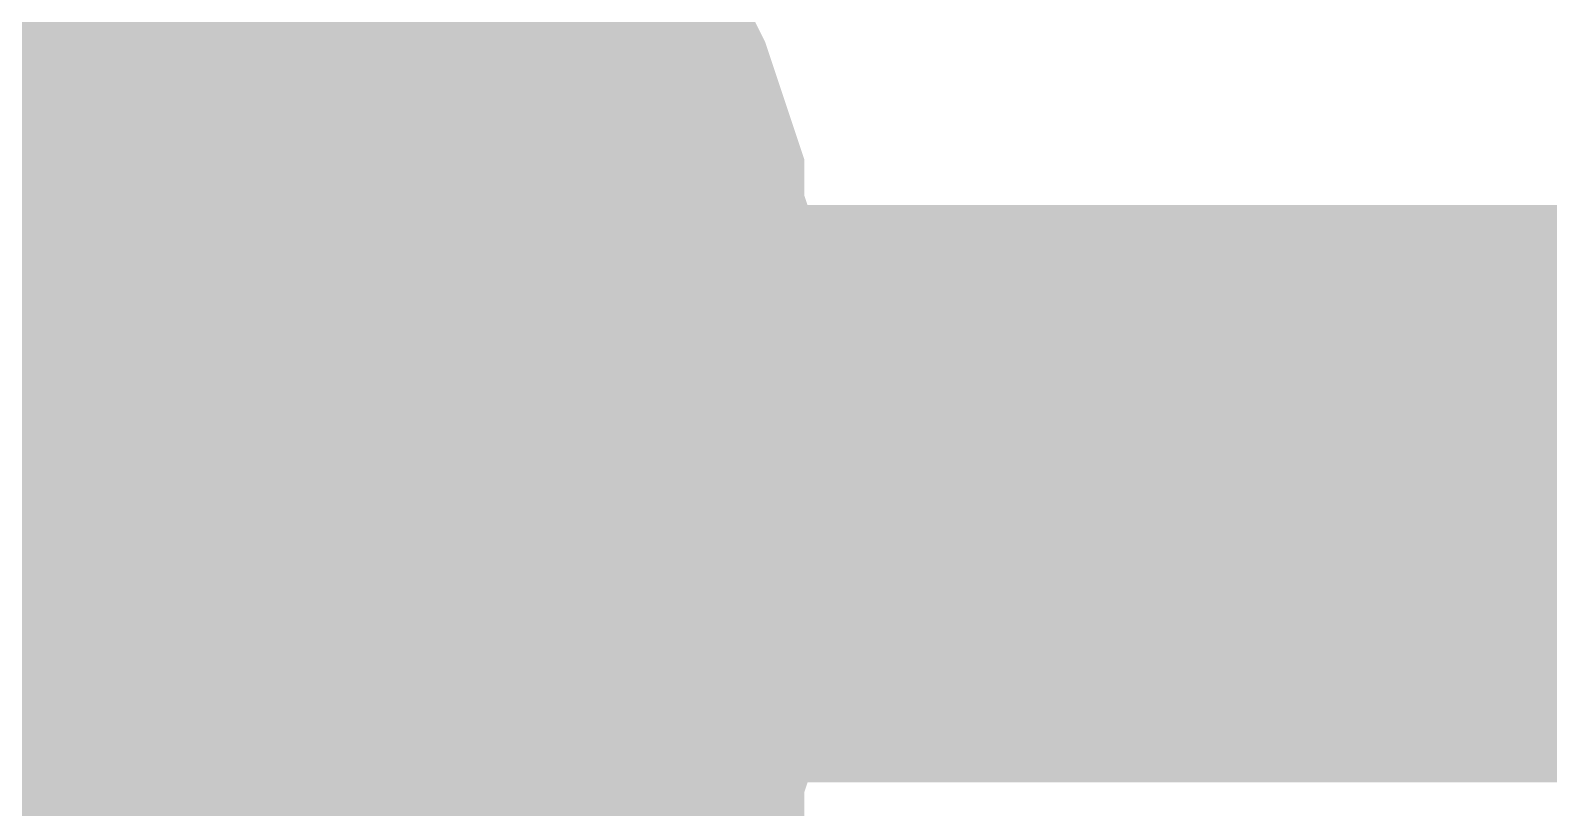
# Model space of a CAD drawing. Header units: inches. Extents: x 0 to 15, y 0 to 9.5.
# Drawn here: x 3.71073 to 3.74174, y 7.49349 to 7.50937 of the extents above; entities that cross this region are included whole.
import ezdxf

# ---------------------------------------------------------------- set-up
doc = ezdxf.new("R2010")
doc.units = ezdxf.units.IN
doc.header["$MEASUREMENT"] = 0
doc.layers.add('Sheet', color=255, linetype='Continuous')

msp = doc.modelspace()

# ---------------------------------------------------------------- linework, layer by layer
at = {"layer": 'Sheet'}
for points in [[(3.714027, 7.515325, 0.0118, 0.0118, 0), (3.714761, 7.514591, 0.0118, 0.0118, 0), (3.715495, 7.513857, 0.0118, 0.0118, 0), (3.716229, 7.513122, 0.0118, 0.0118, 0), (3.716964, 7.512388, 0.0118, 0.0118, 0), (3.717331, 7.511654, 0.0118, 0.0118, 0), (3.718065, 7.510919, 0.0118, 0.0118, 0), (3.718432, 7.510185, 0.0118, 0.0118, 0), (3.719166, 7.50945, 0.0118, 0.0118, 0), (3.719533, 7.508349, 0.0118, 0.0118, 0), (3.7199, 7.507614, 0.0118, 0.0118, 0), (3.720267, 7.50688, 0.0118, 0.0118, 0), (3.720634, 7.505778, 0.0118, 0.0118, 0), (3.720634, 7.505044, 0.0118, 0.0118, 0), (3.721001, 7.503942, 0.0118, 0.0118, 0), (3.721001, 7.502841, 0.0118, 0.0118, 0), (3.721368, 7.502107, 0.0118, 0.0118, 0), (3.721368, 7.501005, 0.0118, 0.0118, 0), (3.721368, 7.499903, 0.0118, 0.0118, 0)], [(3.714027, 7.515325, 0.0118, 0.0118, 0), (3.714761, 7.514591, 0.0118, 0.0118, 0), (3.715495, 7.513857, 0.0118, 0.0118, 0), (3.716229, 7.513122, 0.0118, 0.0118, 0), (3.716964, 7.512388, 0.0118, 0.0118, 0), (3.717331, 7.511654, 0.0118, 0.0118, 0), (3.718065, 7.510919, 0.0118, 0.0118, 0), (3.718432, 7.510185, 0.0118, 0.0118, 0), (3.719166, 7.50945, 0.0118, 0.0118, 0), (3.719533, 7.508349, 0.0118, 0.0118, 0), (3.7199, 7.507614, 0.0118, 0.0118, 0), (3.720267, 7.50688, 0.0118, 0.0118, 0), (3.720634, 7.505778, 0.0118, 0.0118, 0), (3.720634, 7.505044, 0.0118, 0.0118, 0), (3.721001, 7.503942, 0.0118, 0.0118, 0), (3.721001, 7.502841, 0.0118, 0.0118, 0), (3.721368, 7.502107, 0.0118, 0.0118, 0), (3.721368, 7.501005, 0.0118, 0.0118, 0), (3.721368, 7.499903, 0.0118, 0.0118, 0)], [(3.714027, 7.515325, 0.0118, 0.0118, 0), (3.714761, 7.514591, 0.0118, 0.0118, 0), (3.715495, 7.513857, 0.0118, 0.0118, 0), (3.716229, 7.513122, 0.0118, 0.0118, 0), (3.716964, 7.512388, 0.0118, 0.0118, 0), (3.717331, 7.511654, 0.0118, 0.0118, 0), (3.718065, 7.510919, 0.0118, 0.0118, 0), (3.718432, 7.510185, 0.0118, 0.0118, 0), (3.719166, 7.50945, 0.0118, 0.0118, 0), (3.719533, 7.508349, 0.0118, 0.0118, 0), (3.7199, 7.507614, 0.0118, 0.0118, 0), (3.720267, 7.50688, 0.0118, 0.0118, 0), (3.720634, 7.505778, 0.0118, 0.0118, 0), (3.720634, 7.505044, 0.0118, 0.0118, 0), (3.721001, 7.503942, 0.0118, 0.0118, 0), (3.721001, 7.502841, 0.0118, 0.0118, 0), (3.721368, 7.502107, 0.0118, 0.0118, 0), (3.721368, 7.501005, 0.0118, 0.0118, 0), (3.721368, 7.499903, 0.0118, 0.0118, 0)], [(3.714027, 7.515325, 0.0118, 0.0118, 0), (3.714761, 7.514591, 0.0118, 0.0118, 0), (3.715495, 7.513857, 0.0118, 0.0118, 0), (3.716229, 7.513122, 0.0118, 0.0118, 0), (3.716964, 7.512388, 0.0118, 0.0118, 0), (3.717331, 7.511654, 0.0118, 0.0118, 0), (3.718065, 7.510919, 0.0118, 0.0118, 0), (3.718432, 7.510185, 0.0118, 0.0118, 0), (3.719166, 7.50945, 0.0118, 0.0118, 0), (3.719533, 7.508349, 0.0118, 0.0118, 0), (3.7199, 7.507614, 0.0118, 0.0118, 0), (3.720267, 7.50688, 0.0118, 0.0118, 0), (3.720634, 7.505778, 0.0118, 0.0118, 0), (3.720634, 7.505044, 0.0118, 0.0118, 0), (3.721001, 7.503942, 0.0118, 0.0118, 0), (3.721001, 7.502841, 0.0118, 0.0118, 0), (3.721368, 7.502107, 0.0118, 0.0118, 0), (3.721368, 7.501005, 0.0118, 0.0118, 0), (3.721368, 7.499903, 0.0118, 0.0118, 0)], [(3.714027, 7.515325, 0.0118, 0.0118, 0), (3.714761, 7.514591, 0.0118, 0.0118, 0), (3.715495, 7.513857, 0.0118, 0.0118, 0), (3.716229, 7.513122, 0.0118, 0.0118, 0), (3.716964, 7.512388, 0.0118, 0.0118, 0), (3.717331, 7.511654, 0.0118, 0.0118, 0), (3.718065, 7.510919, 0.0118, 0.0118, 0), (3.718432, 7.510185, 0.0118, 0.0118, 0), (3.719166, 7.50945, 0.0118, 0.0118, 0), (3.719533, 7.508349, 0.0118, 0.0118, 0), (3.7199, 7.507614, 0.0118, 0.0118, 0), (3.720267, 7.50688, 0.0118, 0.0118, 0), (3.720634, 7.505778, 0.0118, 0.0118, 0), (3.720634, 7.505044, 0.0118, 0.0118, 0), (3.721001, 7.503942, 0.0118, 0.0118, 0), (3.721001, 7.502841, 0.0118, 0.0118, 0), (3.721368, 7.502107, 0.0118, 0.0118, 0), (3.721368, 7.501005, 0.0118, 0.0118, 0), (3.721368, 7.499903, 0.0118, 0.0118, 0)], [(3.714027, 7.515325, 0.0118, 0.0118, 0), (3.714761, 7.514591, 0.0118, 0.0118, 0), (3.715495, 7.513857, 0.0118, 0.0118, 0), (3.716229, 7.513122, 0.0118, 0.0118, 0), (3.716964, 7.512388, 0.0118, 0.0118, 0), (3.717331, 7.511654, 0.0118, 0.0118, 0), (3.718065, 7.510919, 0.0118, 0.0118, 0), (3.718432, 7.510185, 0.0118, 0.0118, 0), (3.719166, 7.50945, 0.0118, 0.0118, 0), (3.719533, 7.508349, 0.0118, 0.0118, 0), (3.7199, 7.507614, 0.0118, 0.0118, 0), (3.720267, 7.50688, 0.0118, 0.0118, 0), (3.720634, 7.505778, 0.0118, 0.0118, 0), (3.720634, 7.505044, 0.0118, 0.0118, 0), (3.721001, 7.503942, 0.0118, 0.0118, 0), (3.721001, 7.502841, 0.0118, 0.0118, 0), (3.721368, 7.502107, 0.0118, 0.0118, 0), (3.721368, 7.501005, 0.0118, 0.0118, 0), (3.721368, 7.499903, 0.0118, 0.0118, 0)], [(3.714027, 7.515325, 0.0118, 0.0118, 0), (3.714761, 7.514591, 0.0118, 0.0118, 0), (3.715495, 7.513857, 0.0118, 0.0118, 0), (3.716229, 7.513122, 0.0118, 0.0118, 0), (3.716964, 7.512388, 0.0118, 0.0118, 0), (3.717331, 7.511654, 0.0118, 0.0118, 0), (3.718065, 7.510919, 0.0118, 0.0118, 0), (3.718432, 7.510185, 0.0118, 0.0118, 0), (3.719166, 7.50945, 0.0118, 0.0118, 0), (3.719533, 7.508349, 0.0118, 0.0118, 0), (3.7199, 7.507614, 0.0118, 0.0118, 0), (3.720267, 7.50688, 0.0118, 0.0118, 0), (3.720634, 7.505778, 0.0118, 0.0118, 0), (3.720634, 7.505044, 0.0118, 0.0118, 0), (3.721001, 7.503942, 0.0118, 0.0118, 0), (3.721001, 7.502841, 0.0118, 0.0118, 0), (3.721368, 7.502107, 0.0118, 0.0118, 0), (3.721368, 7.501005, 0.0118, 0.0118, 0), (3.721368, 7.499903, 0.0118, 0.0118, 0)], [(3.714027, 7.515325, 0.0118, 0.0118, 0), (3.714761, 7.514591, 0.0118, 0.0118, 0), (3.715495, 7.513857, 0.0118, 0.0118, 0), (3.716229, 7.513122, 0.0118, 0.0118, 0), (3.716964, 7.512388, 0.0118, 0.0118, 0), (3.717331, 7.511654, 0.0118, 0.0118, 0), (3.718065, 7.510919, 0.0118, 0.0118, 0), (3.718432, 7.510185, 0.0118, 0.0118, 0), (3.719166, 7.50945, 0.0118, 0.0118, 0), (3.719533, 7.508349, 0.0118, 0.0118, 0), (3.7199, 7.507614, 0.0118, 0.0118, 0), (3.720267, 7.50688, 0.0118, 0.0118, 0), (3.720634, 7.505778, 0.0118, 0.0118, 0), (3.720634, 7.505044, 0.0118, 0.0118, 0), (3.721001, 7.503942, 0.0118, 0.0118, 0), (3.721001, 7.502841, 0.0118, 0.0118, 0), (3.721368, 7.502107, 0.0118, 0.0118, 0), (3.721368, 7.501005, 0.0118, 0.0118, 0), (3.721368, 7.499903, 0.0118, 0.0118, 0)], [(3.717331, 7.511654, 0.0039, 0.0039, 0), (3.718065, 7.510919, 0.0039, 0.0039, 0), (3.718432, 7.510185, 0.0039, 0.0039, 0), (3.719166, 7.50945, 0.0039, 0.0039, 0), (3.719533, 7.508349, 0.0039, 0.0039, 0), (3.7199, 7.507614, 0.0039, 0.0039, 0), (3.720267, 7.50688, 0.0039, 0.0039, 0), (3.720634, 7.505778, 0.0039, 0.0039, 0), (3.720634, 7.505044, 0.0039, 0.0039, 0), (3.721001, 7.503942, 0.0039, 0.0039, 0), (3.721001, 7.502841, 0.0039, 0.0039, 0), (3.721368, 7.502107, 0.0039, 0.0039, 0), (3.721368, 7.501005, 0.0039, 0.0039, 0), (3.721368, 7.499903, 0.0039, 0.0039, 0)], [(3.717331, 7.511654, 0.0039, 0.0039, 0), (3.718065, 7.510919, 0.0039, 0.0039, 0), (3.718432, 7.510185, 0.0039, 0.0039, 0), (3.719166, 7.50945, 0.0039, 0.0039, 0), (3.719533, 7.508349, 0.0039, 0.0039, 0), (3.7199, 7.507614, 0.0039, 0.0039, 0), (3.720267, 7.50688, 0.0039, 0.0039, 0), (3.720634, 7.505778, 0.0039, 0.0039, 0), (3.720634, 7.505044, 0.0039, 0.0039, 0), (3.721001, 7.503942, 0.0039, 0.0039, 0), (3.721001, 7.502841, 0.0039, 0.0039, 0), (3.721368, 7.502107, 0.0039, 0.0039, 0), (3.721368, 7.501005, 0.0039, 0.0039, 0), (3.721368, 7.499903, 0.0039, 0.0039, 0)], [(3.717331, 7.511654, 0.0039, 0.0039, 0), (3.718065, 7.510919, 0.0039, 0.0039, 0), (3.718432, 7.510185, 0.0039, 0.0039, 0), (3.719166, 7.50945, 0.0039, 0.0039, 0), (3.719533, 7.508349, 0.0039, 0.0039, 0), (3.7199, 7.507614, 0.0039, 0.0039, 0), (3.720267, 7.50688, 0.0039, 0.0039, 0), (3.720634, 7.505778, 0.0039, 0.0039, 0), (3.720634, 7.505044, 0.0039, 0.0039, 0), (3.721001, 7.503942, 0.0039, 0.0039, 0), (3.721001, 7.502841, 0.0039, 0.0039, 0), (3.721368, 7.502107, 0.0039, 0.0039, 0), (3.721368, 7.501005, 0.0039, 0.0039, 0), (3.721368, 7.499903, 0.0039, 0.0039, 0)], [(3.717331, 7.511654, 0.0039, 0.0039, 0), (3.718065, 7.510919, 0.0039, 0.0039, 0), (3.718432, 7.510185, 0.0039, 0.0039, 0), (3.719166, 7.50945, 0.0039, 0.0039, 0), (3.719533, 7.508349, 0.0039, 0.0039, 0), (3.7199, 7.507614, 0.0039, 0.0039, 0), (3.720267, 7.50688, 0.0039, 0.0039, 0), (3.720634, 7.505778, 0.0039, 0.0039, 0), (3.720634, 7.505044, 0.0039, 0.0039, 0), (3.721001, 7.503942, 0.0039, 0.0039, 0), (3.721001, 7.502841, 0.0039, 0.0039, 0), (3.721368, 7.502107, 0.0039, 0.0039, 0), (3.721368, 7.501005, 0.0039, 0.0039, 0), (3.721368, 7.499903, 0.0039, 0.0039, 0)], [(3.717331, 7.511654, 0.0039, 0.0039, 0), (3.718065, 7.510919, 0.0039, 0.0039, 0), (3.718432, 7.510185, 0.0039, 0.0039, 0), (3.719166, 7.50945, 0.0039, 0.0039, 0), (3.719533, 7.508349, 0.0039, 0.0039, 0), (3.7199, 7.507614, 0.0039, 0.0039, 0), (3.720267, 7.50688, 0.0039, 0.0039, 0), (3.720634, 7.505778, 0.0039, 0.0039, 0), (3.720634, 7.505044, 0.0039, 0.0039, 0), (3.721001, 7.503942, 0.0039, 0.0039, 0), (3.721001, 7.502841, 0.0039, 0.0039, 0), (3.721368, 7.502107, 0.0039, 0.0039, 0), (3.721368, 7.501005, 0.0039, 0.0039, 0), (3.721368, 7.499903, 0.0039, 0.0039, 0)], [(3.717331, 7.511654, 0.0039, 0.0039, 0), (3.718065, 7.510919, 0.0039, 0.0039, 0), (3.718432, 7.510185, 0.0039, 0.0039, 0), (3.719166, 7.50945, 0.0039, 0.0039, 0), (3.719533, 7.508349, 0.0039, 0.0039, 0), (3.7199, 7.507614, 0.0039, 0.0039, 0), (3.720267, 7.50688, 0.0039, 0.0039, 0), (3.720634, 7.505778, 0.0039, 0.0039, 0), (3.720634, 7.505044, 0.0039, 0.0039, 0), (3.721001, 7.503942, 0.0039, 0.0039, 0), (3.721001, 7.502841, 0.0039, 0.0039, 0), (3.721368, 7.502107, 0.0039, 0.0039, 0), (3.721368, 7.501005, 0.0039, 0.0039, 0), (3.721368, 7.499903, 0.0039, 0.0039, 0)], [(3.717331, 7.511654, 0.0039, 0.0039, 0), (3.718065, 7.510919, 0.0039, 0.0039, 0), (3.718432, 7.510185, 0.0039, 0.0039, 0), (3.719166, 7.50945, 0.0039, 0.0039, 0), (3.719533, 7.508349, 0.0039, 0.0039, 0), (3.7199, 7.507614, 0.0039, 0.0039, 0), (3.720267, 7.50688, 0.0039, 0.0039, 0), (3.720634, 7.505778, 0.0039, 0.0039, 0), (3.720634, 7.505044, 0.0039, 0.0039, 0), (3.721001, 7.503942, 0.0039, 0.0039, 0), (3.721001, 7.502841, 0.0039, 0.0039, 0), (3.721368, 7.502107, 0.0039, 0.0039, 0), (3.721368, 7.501005, 0.0039, 0.0039, 0), (3.721368, 7.499903, 0.0039, 0.0039, 0)], [(3.717331, 7.511654, 0.0039, 0.0039, 0), (3.718065, 7.510919, 0.0039, 0.0039, 0), (3.718432, 7.510185, 0.0039, 0.0039, 0), (3.719166, 7.50945, 0.0039, 0.0039, 0), (3.719533, 7.508349, 0.0039, 0.0039, 0), (3.7199, 7.507614, 0.0039, 0.0039, 0), (3.720267, 7.50688, 0.0039, 0.0039, 0), (3.720634, 7.505778, 0.0039, 0.0039, 0), (3.720634, 7.505044, 0.0039, 0.0039, 0), (3.721001, 7.503942, 0.0039, 0.0039, 0), (3.721001, 7.502841, 0.0039, 0.0039, 0), (3.721368, 7.502107, 0.0039, 0.0039, 0), (3.721368, 7.501005, 0.0039, 0.0039, 0), (3.721368, 7.499903, 0.0039, 0.0039, 0)], [(3.80139, 7.499903, 0.0118, 0.0118, 0), (3.701547, 7.499903, 0.0118, 0.0118, 0)], [(3.80139, 7.499903, 0.0118, 0.0118, 0), (3.701547, 7.499903, 0.0118, 0.0118, 0)], [(3.721368, 7.499903, 0.0118, 0.0118, 0), (3.721368, 7.498802, 0.0118, 0.0118, 0), (3.721368, 7.4977, 0.0118, 0.0118, 0), (3.721001, 7.496966, 0.0118, 0.0118, 0), (3.721001, 7.495864, 0.0118, 0.0118, 0), (3.720634, 7.494763, 0.0118, 0.0118, 0), (3.720634, 7.494028, 0.0118, 0.0118, 0), (3.720267, 7.492927, 0.0118, 0.0118, 0), (3.7199, 7.492192, 0.0118, 0.0118, 0), (3.719533, 7.491091, 0.0118, 0.0118, 0), (3.719166, 7.490356, 0.0118, 0.0118, 0), (3.718432, 7.489622, 0.0118, 0.0118, 0), (3.718065, 7.48852, 0.0118, 0.0118, 0), (3.717331, 7.487786, 0.0118, 0.0118, 0), (3.716964, 7.487052, 0.0118, 0.0118, 0)], [(3.721368, 7.499903, 0.0118, 0.0118, 0), (3.721368, 7.498802, 0.0118, 0.0118, 0), (3.721368, 7.4977, 0.0118, 0.0118, 0), (3.721001, 7.496966, 0.0118, 0.0118, 0), (3.721001, 7.495864, 0.0118, 0.0118, 0), (3.720634, 7.494763, 0.0118, 0.0118, 0), (3.720634, 7.494028, 0.0118, 0.0118, 0), (3.720267, 7.492927, 0.0118, 0.0118, 0), (3.7199, 7.492192, 0.0118, 0.0118, 0), (3.719533, 7.491091, 0.0118, 0.0118, 0), (3.719166, 7.490356, 0.0118, 0.0118, 0), (3.718432, 7.489622, 0.0118, 0.0118, 0), (3.718065, 7.48852, 0.0118, 0.0118, 0), (3.717331, 7.487786, 0.0118, 0.0118, 0), (3.716964, 7.487052, 0.0118, 0.0118, 0)], [(3.721368, 7.499903, 0.0118, 0.0118, 0), (3.721368, 7.498802, 0.0118, 0.0118, 0), (3.721368, 7.4977, 0.0118, 0.0118, 0), (3.721001, 7.496966, 0.0118, 0.0118, 0), (3.721001, 7.495864, 0.0118, 0.0118, 0), (3.720634, 7.494763, 0.0118, 0.0118, 0), (3.720634, 7.494028, 0.0118, 0.0118, 0), (3.720267, 7.492927, 0.0118, 0.0118, 0), (3.7199, 7.492192, 0.0118, 0.0118, 0), (3.719533, 7.491091, 0.0118, 0.0118, 0), (3.719166, 7.490356, 0.0118, 0.0118, 0), (3.718432, 7.489622, 0.0118, 0.0118, 0), (3.718065, 7.48852, 0.0118, 0.0118, 0), (3.717331, 7.487786, 0.0118, 0.0118, 0), (3.716964, 7.487052, 0.0118, 0.0118, 0)], [(3.721368, 7.499903, 0.0118, 0.0118, 0), (3.721368, 7.498802, 0.0118, 0.0118, 0), (3.721368, 7.4977, 0.0118, 0.0118, 0), (3.721001, 7.496966, 0.0118, 0.0118, 0), (3.721001, 7.495864, 0.0118, 0.0118, 0), (3.720634, 7.494763, 0.0118, 0.0118, 0), (3.720634, 7.494028, 0.0118, 0.0118, 0), (3.720267, 7.492927, 0.0118, 0.0118, 0), (3.7199, 7.492192, 0.0118, 0.0118, 0), (3.719533, 7.491091, 0.0118, 0.0118, 0), (3.719166, 7.490356, 0.0118, 0.0118, 0), (3.718432, 7.489622, 0.0118, 0.0118, 0), (3.718065, 7.48852, 0.0118, 0.0118, 0), (3.717331, 7.487786, 0.0118, 0.0118, 0), (3.716964, 7.487052, 0.0118, 0.0118, 0)], [(3.721368, 7.499903, 0.0118, 0.0118, 0), (3.721368, 7.498802, 0.0118, 0.0118, 0), (3.721368, 7.4977, 0.0118, 0.0118, 0), (3.721001, 7.496966, 0.0118, 0.0118, 0), (3.721001, 7.495864, 0.0118, 0.0118, 0), (3.720634, 7.494763, 0.0118, 0.0118, 0), (3.720634, 7.494028, 0.0118, 0.0118, 0), (3.720267, 7.492927, 0.0118, 0.0118, 0), (3.7199, 7.492192, 0.0118, 0.0118, 0), (3.719533, 7.491091, 0.0118, 0.0118, 0), (3.719166, 7.490356, 0.0118, 0.0118, 0), (3.718432, 7.489622, 0.0118, 0.0118, 0), (3.718065, 7.48852, 0.0118, 0.0118, 0), (3.717331, 7.487786, 0.0118, 0.0118, 0), (3.716964, 7.487052, 0.0118, 0.0118, 0)], [(3.721368, 7.499903, 0.0118, 0.0118, 0), (3.721368, 7.498802, 0.0118, 0.0118, 0), (3.721368, 7.4977, 0.0118, 0.0118, 0), (3.721001, 7.496966, 0.0118, 0.0118, 0), (3.721001, 7.495864, 0.0118, 0.0118, 0), (3.720634, 7.494763, 0.0118, 0.0118, 0), (3.720634, 7.494028, 0.0118, 0.0118, 0), (3.720267, 7.492927, 0.0118, 0.0118, 0), (3.7199, 7.492192, 0.0118, 0.0118, 0), (3.719533, 7.491091, 0.0118, 0.0118, 0), (3.719166, 7.490356, 0.0118, 0.0118, 0), (3.718432, 7.489622, 0.0118, 0.0118, 0), (3.718065, 7.48852, 0.0118, 0.0118, 0), (3.717331, 7.487786, 0.0118, 0.0118, 0), (3.716964, 7.487052, 0.0118, 0.0118, 0)], [(3.721368, 7.499903, 0.0118, 0.0118, 0), (3.721368, 7.498802, 0.0118, 0.0118, 0), (3.721368, 7.4977, 0.0118, 0.0118, 0), (3.721001, 7.496966, 0.0118, 0.0118, 0), (3.721001, 7.495864, 0.0118, 0.0118, 0), (3.720634, 7.494763, 0.0118, 0.0118, 0), (3.720634, 7.494028, 0.0118, 0.0118, 0), (3.720267, 7.492927, 0.0118, 0.0118, 0), (3.7199, 7.492192, 0.0118, 0.0118, 0), (3.719533, 7.491091, 0.0118, 0.0118, 0), (3.719166, 7.490356, 0.0118, 0.0118, 0), (3.718432, 7.489622, 0.0118, 0.0118, 0), (3.718065, 7.48852, 0.0118, 0.0118, 0), (3.717331, 7.487786, 0.0118, 0.0118, 0), (3.716964, 7.487052, 0.0118, 0.0118, 0)], [(3.721368, 7.499903, 0.0118, 0.0118, 0), (3.721368, 7.498802, 0.0118, 0.0118, 0), (3.721368, 7.4977, 0.0118, 0.0118, 0), (3.721001, 7.496966, 0.0118, 0.0118, 0), (3.721001, 7.495864, 0.0118, 0.0118, 0), (3.720634, 7.494763, 0.0118, 0.0118, 0), (3.720634, 7.494028, 0.0118, 0.0118, 0), (3.720267, 7.492927, 0.0118, 0.0118, 0), (3.7199, 7.492192, 0.0118, 0.0118, 0), (3.719533, 7.491091, 0.0118, 0.0118, 0), (3.719166, 7.490356, 0.0118, 0.0118, 0), (3.718432, 7.489622, 0.0118, 0.0118, 0), (3.718065, 7.48852, 0.0118, 0.0118, 0), (3.717331, 7.487786, 0.0118, 0.0118, 0), (3.716964, 7.487052, 0.0118, 0.0118, 0)], [(3.721368, 7.499903, 0.0118, 0.0118, 0), (3.721368, 7.499903, 0.0118, 0.0118, 0), (3.721368, 7.499903, 0.0118, 0.0118, 0), (3.721368, 7.499903, 0.0118, 0.0118, 0), (3.721368, 7.499903, 0.0118, 0.0118, 0), (3.721368, 7.499903, 0.0118, 0.0118, 0), (3.721368, 7.499903, 0.0118, 0.0118, 0), (3.721368, 7.499903, 0.0118, 0.0118, 0), (3.721368, 7.499903, 0.0118, 0.0118, 0), (3.721368, 7.499903, 0.0118, 0.0118, 0), (3.721368, 7.499903, 0.0118, 0.0118, 0), (3.721368, 7.499903, 0.0118, 0.0118, 0), (3.721368, 7.499903, 0.0118, 0.0118, 0), (3.721368, 7.499903, 0.0118, 0.0118, 0), (3.721368, 7.499903, 0.0118, 0.0118, 0), (3.721368, 7.499903, 0.0118, 0.0118, 0), (3.721368, 7.499903, 0.0118, 0.0118, 0), (3.721368, 7.499903, 0.0118, 0.0118, 0), (3.721368, 7.499903, 0.0118, 0.0118, 0), (3.721368, 7.499903, 0.0118, 0.0118, 0), (3.721368, 7.499903, 0.0118, 0.0118, 0), (3.721368, 7.499903, 0.0118, 0.0118, 0), (3.721368, 7.499903, 0.0118, 0.0118, 0), (3.721368, 7.499903, 0.0118, 0.0118, 0), (3.721368, 7.499903, 0.0118, 0.0118, 0), (3.721368, 7.499903, 0.0118, 0.0118, 0), (3.721368, 7.499903, 0.0118, 0.0118, 0), (3.721368, 7.499903, 0.0118, 0.0118, 0), (3.721368, 7.499903, 0.0118, 0.0118, 0), (3.721368, 7.499903, 0.0118, 0.0118, 0), (3.721368, 7.499903, 0.0118, 0.0118, 0), (3.721368, 7.499903, 0.0118, 0.0118, 0), (3.721368, 7.499903, 0.0118, 0.0118, 0)], [(3.721368, 7.499903, 0.0118, 0.0118, 0), (3.721368, 7.499903, 0.0118, 0.0118, 0)], [(3.721368, 7.499903, 0.0118, 0.0118, 0), (3.721368, 7.499903, 0.0118, 0.0118, 0), (3.721368, 7.499903, 0.0118, 0.0118, 0), (3.721368, 7.499903, 0.0118, 0.0118, 0), (3.721368, 7.499903, 0.0118, 0.0118, 0), (3.721368, 7.499903, 0.0118, 0.0118, 0), (3.721368, 7.499903, 0.0118, 0.0118, 0), (3.721368, 7.499903, 0.0118, 0.0118, 0), (3.721368, 7.499903, 0.0118, 0.0118, 0), (3.721368, 7.499903, 0.0118, 0.0118, 0), (3.721368, 7.499903, 0.0118, 0.0118, 0), (3.721368, 7.499903, 0.0118, 0.0118, 0), (3.721368, 7.499903, 0.0118, 0.0118, 0), (3.721368, 7.499903, 0.0118, 0.0118, 0), (3.721368, 7.499903, 0.0118, 0.0118, 0), (3.721368, 7.499903, 0.0118, 0.0118, 0), (3.721368, 7.499903, 0.0118, 0.0118, 0), (3.721368, 7.499903, 0.0118, 0.0118, 0), (3.721368, 7.499903, 0.0118, 0.0118, 0), (3.721368, 7.499903, 0.0118, 0.0118, 0), (3.721368, 7.499903, 0.0118, 0.0118, 0), (3.721368, 7.499903, 0.0118, 0.0118, 0), (3.721368, 7.499903, 0.0118, 0.0118, 0), (3.721368, 7.499903, 0.0118, 0.0118, 0), (3.721368, 7.499903, 0.0118, 0.0118, 0), (3.721368, 7.499903, 0.0118, 0.0118, 0), (3.721368, 7.499903, 0.0118, 0.0118, 0), (3.721368, 7.499903, 0.0118, 0.0118, 0), (3.721368, 7.499903, 0.0118, 0.0118, 0), (3.721368, 7.499903, 0.0118, 0.0118, 0), (3.721368, 7.499903, 0.0118, 0.0118, 0), (3.721368, 7.499903, 0.0118, 0.0118, 0), (3.721368, 7.499903, 0.0118, 0.0118, 0)], [(3.721368, 7.499903, 0.0118, 0.0118, 0), (3.721368, 7.499903, 0.0118, 0.0118, 0)], [(3.721368, 7.499903, 0.0118, 0.0118, 0), (3.721368, 7.499903, 0.0118, 0.0118, 0), (3.721368, 7.499903, 0.0118, 0.0118, 0), (3.721368, 7.499903, 0.0118, 0.0118, 0), (3.721368, 7.499903, 0.0118, 0.0118, 0), (3.721368, 7.499903, 0.0118, 0.0118, 0), (3.721368, 7.499903, 0.0118, 0.0118, 0), (3.721368, 7.499903, 0.0118, 0.0118, 0), (3.721368, 7.499903, 0.0118, 0.0118, 0), (3.721368, 7.499903, 0.0118, 0.0118, 0), (3.721368, 7.499903, 0.0118, 0.0118, 0), (3.721368, 7.499903, 0.0118, 0.0118, 0), (3.721368, 7.499903, 0.0118, 0.0118, 0), (3.721368, 7.499903, 0.0118, 0.0118, 0), (3.721368, 7.499903, 0.0118, 0.0118, 0), (3.721368, 7.499903, 0.0118, 0.0118, 0), (3.721368, 7.499903, 0.0118, 0.0118, 0), (3.721368, 7.499903, 0.0118, 0.0118, 0), (3.721368, 7.499903, 0.0118, 0.0118, 0), (3.721368, 7.499903, 0.0118, 0.0118, 0), (3.721368, 7.499903, 0.0118, 0.0118, 0), (3.721368, 7.499903, 0.0118, 0.0118, 0), (3.721368, 7.499903, 0.0118, 0.0118, 0), (3.721368, 7.499903, 0.0118, 0.0118, 0), (3.721368, 7.499903, 0.0118, 0.0118, 0), (3.721368, 7.499903, 0.0118, 0.0118, 0), (3.721368, 7.499903, 0.0118, 0.0118, 0), (3.721368, 7.499903, 0.0118, 0.0118, 0), (3.721368, 7.499903, 0.0118, 0.0118, 0), (3.721368, 7.499903, 0.0118, 0.0118, 0), (3.721368, 7.499903, 0.0118, 0.0118, 0), (3.721368, 7.499903, 0.0118, 0.0118, 0), (3.721368, 7.499903, 0.0118, 0.0118, 0)], [(3.721368, 7.499903, 0.0118, 0.0118, 0), (3.721368, 7.499903, 0.0118, 0.0118, 0)], [(3.721368, 7.499903, 0.0118, 0.0118, 0), (3.721368, 7.499903, 0.0118, 0.0118, 0), (3.721368, 7.499903, 0.0118, 0.0118, 0), (3.721368, 7.499903, 0.0118, 0.0118, 0), (3.721368, 7.499903, 0.0118, 0.0118, 0), (3.721368, 7.499903, 0.0118, 0.0118, 0), (3.721368, 7.499903, 0.0118, 0.0118, 0), (3.721368, 7.499903, 0.0118, 0.0118, 0), (3.721368, 7.499903, 0.0118, 0.0118, 0), (3.721368, 7.499903, 0.0118, 0.0118, 0), (3.721368, 7.499903, 0.0118, 0.0118, 0), (3.721368, 7.499903, 0.0118, 0.0118, 0), (3.721368, 7.499903, 0.0118, 0.0118, 0), (3.721368, 7.499903, 0.0118, 0.0118, 0), (3.721368, 7.499903, 0.0118, 0.0118, 0), (3.721368, 7.499903, 0.0118, 0.0118, 0), (3.721368, 7.499903, 0.0118, 0.0118, 0), (3.721368, 7.499903, 0.0118, 0.0118, 0), (3.721368, 7.499903, 0.0118, 0.0118, 0), (3.721368, 7.499903, 0.0118, 0.0118, 0), (3.721368, 7.499903, 0.0118, 0.0118, 0), (3.721368, 7.499903, 0.0118, 0.0118, 0), (3.721368, 7.499903, 0.0118, 0.0118, 0), (3.721368, 7.499903, 0.0118, 0.0118, 0), (3.721368, 7.499903, 0.0118, 0.0118, 0), (3.721368, 7.499903, 0.0118, 0.0118, 0), (3.721368, 7.499903, 0.0118, 0.0118, 0), (3.721368, 7.499903, 0.0118, 0.0118, 0), (3.721368, 7.499903, 0.0118, 0.0118, 0), (3.721368, 7.499903, 0.0118, 0.0118, 0), (3.721368, 7.499903, 0.0118, 0.0118, 0), (3.721368, 7.499903, 0.0118, 0.0118, 0), (3.721368, 7.499903, 0.0118, 0.0118, 0)], [(3.721368, 7.499903, 0.0118, 0.0118, 0), (3.721368, 7.499903, 0.0118, 0.0118, 0)], [(3.721368, 7.499903, 0.0118, 0.0118, 0), (3.721368, 7.499903, 0.0118, 0.0118, 0), (3.721368, 7.499903, 0.0118, 0.0118, 0), (3.721368, 7.499903, 0.0118, 0.0118, 0), (3.721368, 7.499903, 0.0118, 0.0118, 0), (3.721368, 7.499903, 0.0118, 0.0118, 0), (3.721368, 7.499903, 0.0118, 0.0118, 0), (3.721368, 7.499903, 0.0118, 0.0118, 0), (3.721368, 7.499903, 0.0118, 0.0118, 0), (3.721368, 7.499903, 0.0118, 0.0118, 0), (3.721368, 7.499903, 0.0118, 0.0118, 0), (3.721368, 7.499903, 0.0118, 0.0118, 0), (3.721368, 7.499903, 0.0118, 0.0118, 0), (3.721368, 7.499903, 0.0118, 0.0118, 0), (3.721368, 7.499903, 0.0118, 0.0118, 0), (3.721368, 7.499903, 0.0118, 0.0118, 0), (3.721368, 7.499903, 0.0118, 0.0118, 0), (3.721368, 7.499903, 0.0118, 0.0118, 0), (3.721368, 7.499903, 0.0118, 0.0118, 0), (3.721368, 7.499903, 0.0118, 0.0118, 0), (3.721368, 7.499903, 0.0118, 0.0118, 0), (3.721368, 7.499903, 0.0118, 0.0118, 0), (3.721368, 7.499903, 0.0118, 0.0118, 0), (3.721368, 7.499903, 0.0118, 0.0118, 0), (3.721368, 7.499903, 0.0118, 0.0118, 0), (3.721368, 7.499903, 0.0118, 0.0118, 0), (3.721368, 7.499903, 0.0118, 0.0118, 0), (3.721368, 7.499903, 0.0118, 0.0118, 0), (3.721368, 7.499903, 0.0118, 0.0118, 0), (3.721368, 7.499903, 0.0118, 0.0118, 0), (3.721368, 7.499903, 0.0118, 0.0118, 0), (3.721368, 7.499903, 0.0118, 0.0118, 0), (3.721368, 7.499903, 0.0118, 0.0118, 0)], [(3.721368, 7.499903, 0.0118, 0.0118, 0), (3.721368, 7.499903, 0.0118, 0.0118, 0)], [(3.721368, 7.499903, 0.0118, 0.0118, 0), (3.721368, 7.499903, 0.0118, 0.0118, 0), (3.721368, 7.499903, 0.0118, 0.0118, 0), (3.721368, 7.499903, 0.0118, 0.0118, 0), (3.721368, 7.499903, 0.0118, 0.0118, 0), (3.721368, 7.499903, 0.0118, 0.0118, 0), (3.721368, 7.499903, 0.0118, 0.0118, 0), (3.721368, 7.499903, 0.0118, 0.0118, 0), (3.721368, 7.499903, 0.0118, 0.0118, 0), (3.721368, 7.499903, 0.0118, 0.0118, 0), (3.721368, 7.499903, 0.0118, 0.0118, 0), (3.721368, 7.499903, 0.0118, 0.0118, 0), (3.721368, 7.499903, 0.0118, 0.0118, 0), (3.721368, 7.499903, 0.0118, 0.0118, 0), (3.721368, 7.499903, 0.0118, 0.0118, 0), (3.721368, 7.499903, 0.0118, 0.0118, 0), (3.721368, 7.499903, 0.0118, 0.0118, 0), (3.721368, 7.499903, 0.0118, 0.0118, 0), (3.721368, 7.499903, 0.0118, 0.0118, 0), (3.721368, 7.499903, 0.0118, 0.0118, 0), (3.721368, 7.499903, 0.0118, 0.0118, 0), (3.721368, 7.499903, 0.0118, 0.0118, 0), (3.721368, 7.499903, 0.0118, 0.0118, 0), (3.721368, 7.499903, 0.0118, 0.0118, 0), (3.721368, 7.499903, 0.0118, 0.0118, 0), (3.721368, 7.499903, 0.0118, 0.0118, 0), (3.721368, 7.499903, 0.0118, 0.0118, 0), (3.721368, 7.499903, 0.0118, 0.0118, 0), (3.721368, 7.499903, 0.0118, 0.0118, 0), (3.721368, 7.499903, 0.0118, 0.0118, 0), (3.721368, 7.499903, 0.0118, 0.0118, 0), (3.721368, 7.499903, 0.0118, 0.0118, 0), (3.721368, 7.499903, 0.0118, 0.0118, 0)], [(3.721368, 7.499903, 0.0118, 0.0118, 0), (3.721368, 7.499903, 0.0118, 0.0118, 0)], [(3.721368, 7.499903, 0.0118, 0.0118, 0), (3.721368, 7.499903, 0.0118, 0.0118, 0), (3.721368, 7.499903, 0.0118, 0.0118, 0), (3.721368, 7.499903, 0.0118, 0.0118, 0), (3.721368, 7.499903, 0.0118, 0.0118, 0), (3.721368, 7.499903, 0.0118, 0.0118, 0), (3.721368, 7.499903, 0.0118, 0.0118, 0), (3.721368, 7.499903, 0.0118, 0.0118, 0), (3.721368, 7.499903, 0.0118, 0.0118, 0), (3.721368, 7.499903, 0.0118, 0.0118, 0), (3.721368, 7.499903, 0.0118, 0.0118, 0), (3.721368, 7.499903, 0.0118, 0.0118, 0), (3.721368, 7.499903, 0.0118, 0.0118, 0), (3.721368, 7.499903, 0.0118, 0.0118, 0), (3.721368, 7.499903, 0.0118, 0.0118, 0), (3.721368, 7.499903, 0.0118, 0.0118, 0), (3.721368, 7.499903, 0.0118, 0.0118, 0), (3.721368, 7.499903, 0.0118, 0.0118, 0), (3.721368, 7.499903, 0.0118, 0.0118, 0), (3.721368, 7.499903, 0.0118, 0.0118, 0), (3.721368, 7.499903, 0.0118, 0.0118, 0), (3.721368, 7.499903, 0.0118, 0.0118, 0), (3.721368, 7.499903, 0.0118, 0.0118, 0), (3.721368, 7.499903, 0.0118, 0.0118, 0), (3.721368, 7.499903, 0.0118, 0.0118, 0), (3.721368, 7.499903, 0.0118, 0.0118, 0), (3.721368, 7.499903, 0.0118, 0.0118, 0), (3.721368, 7.499903, 0.0118, 0.0118, 0), (3.721368, 7.499903, 0.0118, 0.0118, 0), (3.721368, 7.499903, 0.0118, 0.0118, 0), (3.721368, 7.499903, 0.0118, 0.0118, 0), (3.721368, 7.499903, 0.0118, 0.0118, 0), (3.721368, 7.499903, 0.0118, 0.0118, 0)], [(3.721368, 7.499903, 0.0118, 0.0118, 0), (3.721368, 7.499903, 0.0118, 0.0118, 0)], [(3.721368, 7.499903, 0.0118, 0.0118, 0), (3.721368, 7.499903, 0.0118, 0.0118, 0), (3.721368, 7.499903, 0.0118, 0.0118, 0), (3.721368, 7.499903, 0.0118, 0.0118, 0), (3.721368, 7.499903, 0.0118, 0.0118, 0), (3.721368, 7.499903, 0.0118, 0.0118, 0), (3.721368, 7.499903, 0.0118, 0.0118, 0), (3.721368, 7.499903, 0.0118, 0.0118, 0), (3.721368, 7.499903, 0.0118, 0.0118, 0), (3.721368, 7.499903, 0.0118, 0.0118, 0), (3.721368, 7.499903, 0.0118, 0.0118, 0), (3.721368, 7.499903, 0.0118, 0.0118, 0), (3.721368, 7.499903, 0.0118, 0.0118, 0), (3.721368, 7.499903, 0.0118, 0.0118, 0), (3.721368, 7.499903, 0.0118, 0.0118, 0), (3.721368, 7.499903, 0.0118, 0.0118, 0), (3.721368, 7.499903, 0.0118, 0.0118, 0), (3.721368, 7.499903, 0.0118, 0.0118, 0), (3.721368, 7.499903, 0.0118, 0.0118, 0), (3.721368, 7.499903, 0.0118, 0.0118, 0), (3.721368, 7.499903, 0.0118, 0.0118, 0), (3.721368, 7.499903, 0.0118, 0.0118, 0), (3.721368, 7.499903, 0.0118, 0.0118, 0), (3.721368, 7.499903, 0.0118, 0.0118, 0), (3.721368, 7.499903, 0.0118, 0.0118, 0), (3.721368, 7.499903, 0.0118, 0.0118, 0), (3.721368, 7.499903, 0.0118, 0.0118, 0), (3.721368, 7.499903, 0.0118, 0.0118, 0), (3.721368, 7.499903, 0.0118, 0.0118, 0), (3.721368, 7.499903, 0.0118, 0.0118, 0), (3.721368, 7.499903, 0.0118, 0.0118, 0), (3.721368, 7.499903, 0.0118, 0.0118, 0), (3.721368, 7.499903, 0.0118, 0.0118, 0)], [(3.721368, 7.499903, 0.0118, 0.0118, 0), (3.721368, 7.499903, 0.0118, 0.0118, 0)], [(3.721368, 7.499903, 0.0039, 0.0039, 0), (3.721368, 7.498802, 0.0039, 0.0039, 0), (3.721368, 7.4977, 0.0039, 0.0039, 0), (3.721001, 7.496966, 0.0039, 0.0039, 0), (3.721001, 7.495864, 0.0039, 0.0039, 0), (3.720634, 7.494763, 0.0039, 0.0039, 0), (3.720634, 7.494028, 0.0039, 0.0039, 0), (3.720267, 7.492927, 0.0039, 0.0039, 0), (3.7199, 7.492192, 0.0039, 0.0039, 0), (3.719533, 7.491091, 0.0039, 0.0039, 0)], [(3.721368, 7.499903, 0.0039, 0.0039, 0), (3.721368, 7.498802, 0.0039, 0.0039, 0), (3.721368, 7.4977, 0.0039, 0.0039, 0), (3.721001, 7.496966, 0.0039, 0.0039, 0), (3.721001, 7.495864, 0.0039, 0.0039, 0), (3.720634, 7.494763, 0.0039, 0.0039, 0), (3.720634, 7.494028, 0.0039, 0.0039, 0), (3.720267, 7.492927, 0.0039, 0.0039, 0), (3.7199, 7.492192, 0.0039, 0.0039, 0), (3.719533, 7.491091, 0.0039, 0.0039, 0)], [(3.721368, 7.499903, 0.0039, 0.0039, 0), (3.721368, 7.498802, 0.0039, 0.0039, 0), (3.721368, 7.4977, 0.0039, 0.0039, 0), (3.721001, 7.496966, 0.0039, 0.0039, 0), (3.721001, 7.495864, 0.0039, 0.0039, 0), (3.720634, 7.494763, 0.0039, 0.0039, 0), (3.720634, 7.494028, 0.0039, 0.0039, 0), (3.720267, 7.492927, 0.0039, 0.0039, 0), (3.7199, 7.492192, 0.0039, 0.0039, 0), (3.719533, 7.491091, 0.0039, 0.0039, 0)], [(3.721368, 7.499903, 0.0039, 0.0039, 0), (3.721368, 7.498802, 0.0039, 0.0039, 0), (3.721368, 7.4977, 0.0039, 0.0039, 0), (3.721001, 7.496966, 0.0039, 0.0039, 0), (3.721001, 7.495864, 0.0039, 0.0039, 0), (3.720634, 7.494763, 0.0039, 0.0039, 0), (3.720634, 7.494028, 0.0039, 0.0039, 0), (3.720267, 7.492927, 0.0039, 0.0039, 0), (3.7199, 7.492192, 0.0039, 0.0039, 0), (3.719533, 7.491091, 0.0039, 0.0039, 0)], [(3.721368, 7.499903, 0.0039, 0.0039, 0), (3.721368, 7.498802, 0.0039, 0.0039, 0), (3.721368, 7.4977, 0.0039, 0.0039, 0), (3.721001, 7.496966, 0.0039, 0.0039, 0), (3.721001, 7.495864, 0.0039, 0.0039, 0), (3.720634, 7.494763, 0.0039, 0.0039, 0), (3.720634, 7.494028, 0.0039, 0.0039, 0), (3.720267, 7.492927, 0.0039, 0.0039, 0), (3.7199, 7.492192, 0.0039, 0.0039, 0), (3.719533, 7.491091, 0.0039, 0.0039, 0)], [(3.721368, 7.499903, 0.0039, 0.0039, 0), (3.721368, 7.498802, 0.0039, 0.0039, 0), (3.721368, 7.4977, 0.0039, 0.0039, 0), (3.721001, 7.496966, 0.0039, 0.0039, 0), (3.721001, 7.495864, 0.0039, 0.0039, 0), (3.720634, 7.494763, 0.0039, 0.0039, 0), (3.720634, 7.494028, 0.0039, 0.0039, 0), (3.720267, 7.492927, 0.0039, 0.0039, 0), (3.7199, 7.492192, 0.0039, 0.0039, 0), (3.719533, 7.491091, 0.0039, 0.0039, 0)], [(3.721368, 7.499903, 0.0039, 0.0039, 0), (3.721368, 7.498802, 0.0039, 0.0039, 0), (3.721368, 7.4977, 0.0039, 0.0039, 0), (3.721001, 7.496966, 0.0039, 0.0039, 0), (3.721001, 7.495864, 0.0039, 0.0039, 0), (3.720634, 7.494763, 0.0039, 0.0039, 0), (3.720634, 7.494028, 0.0039, 0.0039, 0), (3.720267, 7.492927, 0.0039, 0.0039, 0), (3.7199, 7.492192, 0.0039, 0.0039, 0), (3.719533, 7.491091, 0.0039, 0.0039, 0)], [(3.721368, 7.499903, 0.0039, 0.0039, 0), (3.721368, 7.498802, 0.0039, 0.0039, 0), (3.721368, 7.4977, 0.0039, 0.0039, 0), (3.721001, 7.496966, 0.0039, 0.0039, 0), (3.721001, 7.495864, 0.0039, 0.0039, 0), (3.720634, 7.494763, 0.0039, 0.0039, 0), (3.720634, 7.494028, 0.0039, 0.0039, 0), (3.720267, 7.492927, 0.0039, 0.0039, 0), (3.7199, 7.492192, 0.0039, 0.0039, 0), (3.719533, 7.491091, 0.0039, 0.0039, 0)], [(3.721368, 7.499903, 0.0039, 0.0039, 0), (3.721368, 7.499903, 0.0039, 0.0039, 0), (3.721368, 7.499903, 0.0039, 0.0039, 0), (3.721368, 7.499903, 0.0039, 0.0039, 0), (3.721368, 7.499903, 0.0039, 0.0039, 0), (3.721368, 7.499903, 0.0039, 0.0039, 0), (3.721368, 7.499903, 0.0039, 0.0039, 0), (3.721368, 7.499903, 0.0039, 0.0039, 0), (3.721368, 7.499903, 0.0039, 0.0039, 0), (3.721368, 7.499903, 0.0039, 0.0039, 0), (3.721368, 7.499903, 0.0039, 0.0039, 0), (3.721368, 7.499903, 0.0039, 0.0039, 0), (3.721368, 7.499903, 0.0039, 0.0039, 0), (3.721368, 7.499903, 0.0039, 0.0039, 0), (3.721368, 7.499903, 0.0039, 0.0039, 0), (3.721368, 7.499903, 0.0039, 0.0039, 0), (3.721368, 7.499903, 0.0039, 0.0039, 0), (3.721368, 7.499903, 0.0039, 0.0039, 0), (3.721368, 7.499903, 0.0039, 0.0039, 0), (3.721368, 7.499903, 0.0039, 0.0039, 0), (3.721368, 7.499903, 0.0039, 0.0039, 0), (3.721368, 7.499903, 0.0039, 0.0039, 0), (3.721368, 7.499903, 0.0039, 0.0039, 0), (3.721368, 7.499903, 0.0039, 0.0039, 0), (3.721368, 7.499903, 0.0039, 0.0039, 0), (3.721368, 7.499903, 0.0039, 0.0039, 0), (3.721368, 7.499903, 0.0039, 0.0039, 0), (3.721368, 7.499903, 0.0039, 0.0039, 0), (3.721368, 7.499903, 0.0039, 0.0039, 0), (3.721368, 7.499903, 0.0039, 0.0039, 0), (3.721368, 7.499903, 0.0039, 0.0039, 0), (3.721368, 7.499903, 0.0039, 0.0039, 0), (3.721368, 7.499903, 0.0039, 0.0039, 0)], [(3.721368, 7.499903, 0.0039, 0.0039, 0), (3.721368, 7.499903, 0.0039, 0.0039, 0)], [(3.721368, 7.499903, 0.0039, 0.0039, 0), (3.721368, 7.499903, 0.0039, 0.0039, 0), (3.721368, 7.499903, 0.0039, 0.0039, 0), (3.721368, 7.499903, 0.0039, 0.0039, 0), (3.721368, 7.499903, 0.0039, 0.0039, 0), (3.721368, 7.499903, 0.0039, 0.0039, 0), (3.721368, 7.499903, 0.0039, 0.0039, 0), (3.721368, 7.499903, 0.0039, 0.0039, 0), (3.721368, 7.499903, 0.0039, 0.0039, 0), (3.721368, 7.499903, 0.0039, 0.0039, 0), (3.721368, 7.499903, 0.0039, 0.0039, 0), (3.721368, 7.499903, 0.0039, 0.0039, 0), (3.721368, 7.499903, 0.0039, 0.0039, 0), (3.721368, 7.499903, 0.0039, 0.0039, 0), (3.721368, 7.499903, 0.0039, 0.0039, 0), (3.721368, 7.499903, 0.0039, 0.0039, 0), (3.721368, 7.499903, 0.0039, 0.0039, 0), (3.721368, 7.499903, 0.0039, 0.0039, 0), (3.721368, 7.499903, 0.0039, 0.0039, 0), (3.721368, 7.499903, 0.0039, 0.0039, 0), (3.721368, 7.499903, 0.0039, 0.0039, 0), (3.721368, 7.499903, 0.0039, 0.0039, 0), (3.721368, 7.499903, 0.0039, 0.0039, 0), (3.721368, 7.499903, 0.0039, 0.0039, 0), (3.721368, 7.499903, 0.0039, 0.0039, 0), (3.721368, 7.499903, 0.0039, 0.0039, 0), (3.721368, 7.499903, 0.0039, 0.0039, 0), (3.721368, 7.499903, 0.0039, 0.0039, 0), (3.721368, 7.499903, 0.0039, 0.0039, 0), (3.721368, 7.499903, 0.0039, 0.0039, 0), (3.721368, 7.499903, 0.0039, 0.0039, 0), (3.721368, 7.499903, 0.0039, 0.0039, 0), (3.721368, 7.499903, 0.0039, 0.0039, 0)], [(3.721368, 7.499903, 0.0039, 0.0039, 0), (3.721368, 7.499903, 0.0039, 0.0039, 0)], [(3.721368, 7.499903, 0.0039, 0.0039, 0), (3.721368, 7.499903, 0.0039, 0.0039, 0), (3.721368, 7.499903, 0.0039, 0.0039, 0), (3.721368, 7.499903, 0.0039, 0.0039, 0), (3.721368, 7.499903, 0.0039, 0.0039, 0), (3.721368, 7.499903, 0.0039, 0.0039, 0), (3.721368, 7.499903, 0.0039, 0.0039, 0), (3.721368, 7.499903, 0.0039, 0.0039, 0), (3.721368, 7.499903, 0.0039, 0.0039, 0), (3.721368, 7.499903, 0.0039, 0.0039, 0), (3.721368, 7.499903, 0.0039, 0.0039, 0), (3.721368, 7.499903, 0.0039, 0.0039, 0), (3.721368, 7.499903, 0.0039, 0.0039, 0), (3.721368, 7.499903, 0.0039, 0.0039, 0), (3.721368, 7.499903, 0.0039, 0.0039, 0), (3.721368, 7.499903, 0.0039, 0.0039, 0), (3.721368, 7.499903, 0.0039, 0.0039, 0), (3.721368, 7.499903, 0.0039, 0.0039, 0), (3.721368, 7.499903, 0.0039, 0.0039, 0), (3.721368, 7.499903, 0.0039, 0.0039, 0), (3.721368, 7.499903, 0.0039, 0.0039, 0), (3.721368, 7.499903, 0.0039, 0.0039, 0), (3.721368, 7.499903, 0.0039, 0.0039, 0), (3.721368, 7.499903, 0.0039, 0.0039, 0), (3.721368, 7.499903, 0.0039, 0.0039, 0), (3.721368, 7.499903, 0.0039, 0.0039, 0), (3.721368, 7.499903, 0.0039, 0.0039, 0), (3.721368, 7.499903, 0.0039, 0.0039, 0), (3.721368, 7.499903, 0.0039, 0.0039, 0), (3.721368, 7.499903, 0.0039, 0.0039, 0), (3.721368, 7.499903, 0.0039, 0.0039, 0), (3.721368, 7.499903, 0.0039, 0.0039, 0), (3.721368, 7.499903, 0.0039, 0.0039, 0)], [(3.721368, 7.499903, 0.0039, 0.0039, 0), (3.721368, 7.499903, 0.0039, 0.0039, 0)], [(3.721368, 7.499903, 0.0039, 0.0039, 0), (3.721368, 7.499903, 0.0039, 0.0039, 0), (3.721368, 7.499903, 0.0039, 0.0039, 0), (3.721368, 7.499903, 0.0039, 0.0039, 0), (3.721368, 7.499903, 0.0039, 0.0039, 0), (3.721368, 7.499903, 0.0039, 0.0039, 0), (3.721368, 7.499903, 0.0039, 0.0039, 0), (3.721368, 7.499903, 0.0039, 0.0039, 0), (3.721368, 7.499903, 0.0039, 0.0039, 0), (3.721368, 7.499903, 0.0039, 0.0039, 0), (3.721368, 7.499903, 0.0039, 0.0039, 0), (3.721368, 7.499903, 0.0039, 0.0039, 0), (3.721368, 7.499903, 0.0039, 0.0039, 0), (3.721368, 7.499903, 0.0039, 0.0039, 0), (3.721368, 7.499903, 0.0039, 0.0039, 0), (3.721368, 7.499903, 0.0039, 0.0039, 0), (3.721368, 7.499903, 0.0039, 0.0039, 0), (3.721368, 7.499903, 0.0039, 0.0039, 0), (3.721368, 7.499903, 0.0039, 0.0039, 0), (3.721368, 7.499903, 0.0039, 0.0039, 0), (3.721368, 7.499903, 0.0039, 0.0039, 0), (3.721368, 7.499903, 0.0039, 0.0039, 0), (3.721368, 7.499903, 0.0039, 0.0039, 0), (3.721368, 7.499903, 0.0039, 0.0039, 0), (3.721368, 7.499903, 0.0039, 0.0039, 0), (3.721368, 7.499903, 0.0039, 0.0039, 0), (3.721368, 7.499903, 0.0039, 0.0039, 0), (3.721368, 7.499903, 0.0039, 0.0039, 0), (3.721368, 7.499903, 0.0039, 0.0039, 0), (3.721368, 7.499903, 0.0039, 0.0039, 0), (3.721368, 7.499903, 0.0039, 0.0039, 0), (3.721368, 7.499903, 0.0039, 0.0039, 0), (3.721368, 7.499903, 0.0039, 0.0039, 0)], [(3.721368, 7.499903, 0.0039, 0.0039, 0), (3.721368, 7.499903, 0.0039, 0.0039, 0)], [(3.721368, 7.499903, 0.0039, 0.0039, 0), (3.721368, 7.499903, 0.0039, 0.0039, 0), (3.721368, 7.499903, 0.0039, 0.0039, 0), (3.721368, 7.499903, 0.0039, 0.0039, 0), (3.721368, 7.499903, 0.0039, 0.0039, 0), (3.721368, 7.499903, 0.0039, 0.0039, 0), (3.721368, 7.499903, 0.0039, 0.0039, 0), (3.721368, 7.499903, 0.0039, 0.0039, 0), (3.721368, 7.499903, 0.0039, 0.0039, 0), (3.721368, 7.499903, 0.0039, 0.0039, 0), (3.721368, 7.499903, 0.0039, 0.0039, 0), (3.721368, 7.499903, 0.0039, 0.0039, 0), (3.721368, 7.499903, 0.0039, 0.0039, 0), (3.721368, 7.499903, 0.0039, 0.0039, 0), (3.721368, 7.499903, 0.0039, 0.0039, 0), (3.721368, 7.499903, 0.0039, 0.0039, 0), (3.721368, 7.499903, 0.0039, 0.0039, 0), (3.721368, 7.499903, 0.0039, 0.0039, 0), (3.721368, 7.499903, 0.0039, 0.0039, 0), (3.721368, 7.499903, 0.0039, 0.0039, 0), (3.721368, 7.499903, 0.0039, 0.0039, 0), (3.721368, 7.499903, 0.0039, 0.0039, 0), (3.721368, 7.499903, 0.0039, 0.0039, 0), (3.721368, 7.499903, 0.0039, 0.0039, 0), (3.721368, 7.499903, 0.0039, 0.0039, 0), (3.721368, 7.499903, 0.0039, 0.0039, 0), (3.721368, 7.499903, 0.0039, 0.0039, 0), (3.721368, 7.499903, 0.0039, 0.0039, 0), (3.721368, 7.499903, 0.0039, 0.0039, 0), (3.721368, 7.499903, 0.0039, 0.0039, 0), (3.721368, 7.499903, 0.0039, 0.0039, 0), (3.721368, 7.499903, 0.0039, 0.0039, 0), (3.721368, 7.499903, 0.0039, 0.0039, 0)], [(3.721368, 7.499903, 0.0039, 0.0039, 0), (3.721368, 7.499903, 0.0039, 0.0039, 0)], [(3.721368, 7.499903, 0.0039, 0.0039, 0), (3.721368, 7.499903, 0.0039, 0.0039, 0), (3.721368, 7.499903, 0.0039, 0.0039, 0), (3.721368, 7.499903, 0.0039, 0.0039, 0), (3.721368, 7.499903, 0.0039, 0.0039, 0), (3.721368, 7.499903, 0.0039, 0.0039, 0), (3.721368, 7.499903, 0.0039, 0.0039, 0), (3.721368, 7.499903, 0.0039, 0.0039, 0), (3.721368, 7.499903, 0.0039, 0.0039, 0), (3.721368, 7.499903, 0.0039, 0.0039, 0), (3.721368, 7.499903, 0.0039, 0.0039, 0), (3.721368, 7.499903, 0.0039, 0.0039, 0), (3.721368, 7.499903, 0.0039, 0.0039, 0), (3.721368, 7.499903, 0.0039, 0.0039, 0), (3.721368, 7.499903, 0.0039, 0.0039, 0), (3.721368, 7.499903, 0.0039, 0.0039, 0), (3.721368, 7.499903, 0.0039, 0.0039, 0), (3.721368, 7.499903, 0.0039, 0.0039, 0), (3.721368, 7.499903, 0.0039, 0.0039, 0), (3.721368, 7.499903, 0.0039, 0.0039, 0), (3.721368, 7.499903, 0.0039, 0.0039, 0), (3.721368, 7.499903, 0.0039, 0.0039, 0), (3.721368, 7.499903, 0.0039, 0.0039, 0), (3.721368, 7.499903, 0.0039, 0.0039, 0), (3.721368, 7.499903, 0.0039, 0.0039, 0), (3.721368, 7.499903, 0.0039, 0.0039, 0), (3.721368, 7.499903, 0.0039, 0.0039, 0), (3.721368, 7.499903, 0.0039, 0.0039, 0), (3.721368, 7.499903, 0.0039, 0.0039, 0), (3.721368, 7.499903, 0.0039, 0.0039, 0), (3.721368, 7.499903, 0.0039, 0.0039, 0), (3.721368, 7.499903, 0.0039, 0.0039, 0), (3.721368, 7.499903, 0.0039, 0.0039, 0)], [(3.721368, 7.499903, 0.0039, 0.0039, 0), (3.721368, 7.499903, 0.0039, 0.0039, 0)], [(3.721368, 7.499903, 0.0039, 0.0039, 0), (3.721368, 7.499903, 0.0039, 0.0039, 0), (3.721368, 7.499903, 0.0039, 0.0039, 0), (3.721368, 7.499903, 0.0039, 0.0039, 0), (3.721368, 7.499903, 0.0039, 0.0039, 0), (3.721368, 7.499903, 0.0039, 0.0039, 0), (3.721368, 7.499903, 0.0039, 0.0039, 0), (3.721368, 7.499903, 0.0039, 0.0039, 0), (3.721368, 7.499903, 0.0039, 0.0039, 0), (3.721368, 7.499903, 0.0039, 0.0039, 0), (3.721368, 7.499903, 0.0039, 0.0039, 0), (3.721368, 7.499903, 0.0039, 0.0039, 0), (3.721368, 7.499903, 0.0039, 0.0039, 0), (3.721368, 7.499903, 0.0039, 0.0039, 0), (3.721368, 7.499903, 0.0039, 0.0039, 0), (3.721368, 7.499903, 0.0039, 0.0039, 0), (3.721368, 7.499903, 0.0039, 0.0039, 0), (3.721368, 7.499903, 0.0039, 0.0039, 0), (3.721368, 7.499903, 0.0039, 0.0039, 0), (3.721368, 7.499903, 0.0039, 0.0039, 0), (3.721368, 7.499903, 0.0039, 0.0039, 0), (3.721368, 7.499903, 0.0039, 0.0039, 0), (3.721368, 7.499903, 0.0039, 0.0039, 0), (3.721368, 7.499903, 0.0039, 0.0039, 0), (3.721368, 7.499903, 0.0039, 0.0039, 0), (3.721368, 7.499903, 0.0039, 0.0039, 0), (3.721368, 7.499903, 0.0039, 0.0039, 0), (3.721368, 7.499903, 0.0039, 0.0039, 0), (3.721368, 7.499903, 0.0039, 0.0039, 0), (3.721368, 7.499903, 0.0039, 0.0039, 0), (3.721368, 7.499903, 0.0039, 0.0039, 0), (3.721368, 7.499903, 0.0039, 0.0039, 0), (3.721368, 7.499903, 0.0039, 0.0039, 0)], [(3.721368, 7.499903, 0.0039, 0.0039, 0), (3.721368, 7.499903, 0.0039, 0.0039, 0)], [(3.721368, 7.499903, 0.0039, 0.0039, 0), (3.721368, 7.499903, 0.0039, 0.0039, 0), (3.721368, 7.499903, 0.0039, 0.0039, 0), (3.721368, 7.499903, 0.0039, 0.0039, 0), (3.721368, 7.499903, 0.0039, 0.0039, 0), (3.721368, 7.499903, 0.0039, 0.0039, 0), (3.721368, 7.499903, 0.0039, 0.0039, 0), (3.721368, 7.499903, 0.0039, 0.0039, 0), (3.721368, 7.499903, 0.0039, 0.0039, 0), (3.721368, 7.499903, 0.0039, 0.0039, 0), (3.721368, 7.499903, 0.0039, 0.0039, 0), (3.721368, 7.499903, 0.0039, 0.0039, 0), (3.721368, 7.499903, 0.0039, 0.0039, 0), (3.721368, 7.499903, 0.0039, 0.0039, 0), (3.721368, 7.499903, 0.0039, 0.0039, 0), (3.721368, 7.499903, 0.0039, 0.0039, 0), (3.721368, 7.499903, 0.0039, 0.0039, 0), (3.721368, 7.499903, 0.0039, 0.0039, 0), (3.721368, 7.499903, 0.0039, 0.0039, 0), (3.721368, 7.499903, 0.0039, 0.0039, 0), (3.721368, 7.499903, 0.0039, 0.0039, 0), (3.721368, 7.499903, 0.0039, 0.0039, 0), (3.721368, 7.499903, 0.0039, 0.0039, 0), (3.721368, 7.499903, 0.0039, 0.0039, 0), (3.721368, 7.499903, 0.0039, 0.0039, 0), (3.721368, 7.499903, 0.0039, 0.0039, 0), (3.721368, 7.499903, 0.0039, 0.0039, 0), (3.721368, 7.499903, 0.0039, 0.0039, 0), (3.721368, 7.499903, 0.0039, 0.0039, 0), (3.721368, 7.499903, 0.0039, 0.0039, 0), (3.721368, 7.499903, 0.0039, 0.0039, 0), (3.721368, 7.499903, 0.0039, 0.0039, 0), (3.721368, 7.499903, 0.0039, 0.0039, 0)], [(3.721368, 7.499903, 0.0039, 0.0039, 0), (3.721368, 7.499903, 0.0039, 0.0039, 0)]]:
    msp.add_lwpolyline(points, format="xyseb", dxfattribs=at)
msp.add_lwpolyline([(3.69, 7.5, 0.02, 0.02, 1), (3.71, 7.5, 0.02, 0.02, 1)], format="xyseb", close=True, dxfattribs=at)

doc.saveas('drawing.dxf')
